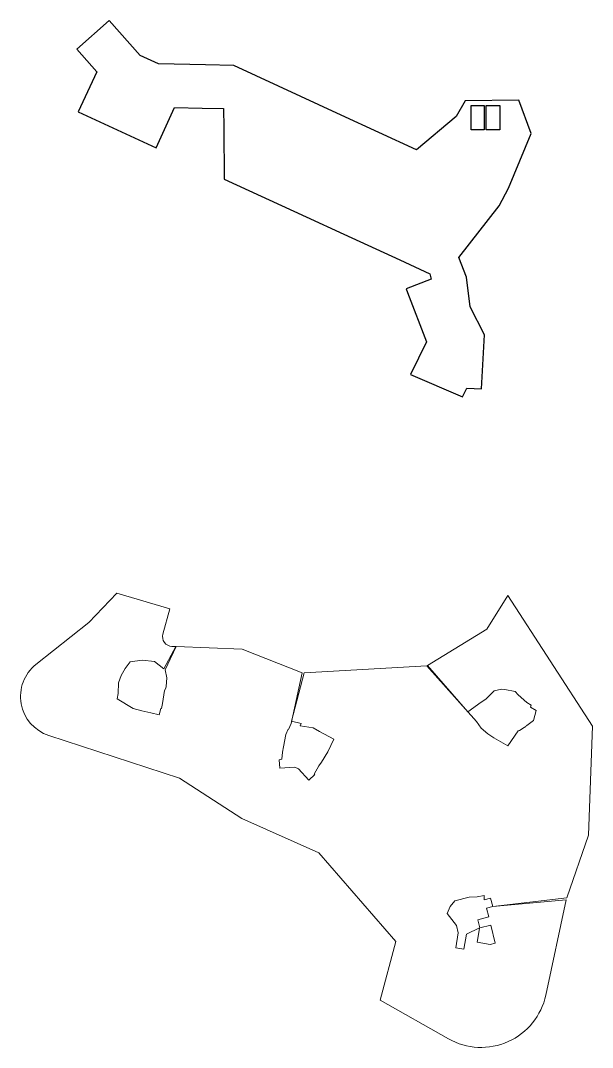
# Model space of a CAD drawing. Header units: metres. Extents: x 0 to 2611, y 0 to 3637.
# Drawn here: x 2044.7 to 2219.4, y 2932.9 to 3246.3 of the extents above; entities that cross this region are included whole.
import ezdxf

# ---------------------------------------------------------------- set-up
doc = ezdxf.new("R2010")
doc.units = ezdxf.units.M
doc.header["$LTSCALE"] = 0.1
doc.linetypes.add('CONTINULUS', pattern=[0])
doc.layers.add('BLK_1_FLR_-2_BLT_UP_AREA_DEDUCT', color=14, linetype='Continuous', lineweight=9)
doc.layers.add('DA parking', color=7, linetype='Continuous')
doc.layers.add('SPECIAL_PARKING', color=3, linetype='Continuous')

msp = doc.modelspace()

# ---------------------------------------------------------------- linework, layer by layer
at = {"layer": 'BLK_1_FLR_-2_BLT_UP_AREA_DEDUCT', "color": 14, "linetype": 'Continuous', "elevation": 0}
msp.add_lwpolyline([(2074.072, 3071.484), (2090.249, 3066.713), (2088.156, 3059.038, 0.4828724), (2090.937, 3055.25), (2092.104, 3055.206), (2088.437, 3048.463), (2085.607, 3050.655), (2081.882, 3051.076), (2078.165, 3050.516), (2076.692, 3048.496), (2075.385, 3046.377), (2074.642, 3044.134), (2074.545, 3040.901), (2074.19, 3039.31), (2079.066, 3036.329), (2079.066, 3036.329), (2081.731, 3035.566), (2081.731, 3035.566), (2084.442, 3034.975), (2084.442, 3034.975), (2087.078, 3034.388), (2087.513, 3036.34), (2087.708, 3036.297), (2088.063, 3037.888), (2088.668, 3041.816), (2089.095, 3042.515), (2089.158, 3043.013), (2089.344, 3045.676), (2088.869, 3048.122), (2092.241, 3055.201), (2112.331, 3054.444), (2130.736, 3047.183), (2127.329, 3031.739), (2126.571, 3029.887), (2126.385, 3029.963), (2125.741, 3028.392), (2124.955, 3024.637), (2124.724, 3023.02), (2124.54, 3020.859), (2123.708, 3020.616), (2123.84, 3018.119), (2128.434, 3018.362), (2128.434, 3018.362), (2129.599, 3017.885), (2129.599, 3017.885), (2132.701, 3014.488), (2134.547, 3016.173), (2134.412, 3016.321), (2135.747, 3018.787), (2136.627, 3019.914), (2138.556, 3023.139), (2140.367, 3026.952), (2135.954, 3029.344), (2134.082, 3030.426), (2130.052, 3030.997), (2130.436, 3031.721), (2127.485, 3032.429), (2131.321, 3047.216), (2168.781, 3049.365), (2183.905, 3032.362), (2185.381, 3030.343), (2187.39, 3028.551), (2189.286, 3027.378), (2192.108, 3025.784), (2193.516, 3024.961), (2196.698, 3029.486), (2197.099, 3029.611), (2198.462, 3030.496), (2198.961, 3030.778), (2199.094, 3031.037), (2199.346, 3031.121), (2201.378, 3032.615), (2202.128, 3035.739), (2200.401, 3036.748), (2200.644, 3037.287), (2199.341, 3038.115), (2196.687, 3040.469), (2195.705, 3041.536), (2192.625, 3042.157), (2191.627, 3042.183), (2189.335, 3041.657), (2186.79, 3039.134), (2185.362, 3038.281), (2181.257, 3035.339), (2168.94, 3049.462), (2187.087, 3060.524), (2193.547, 3070.764), (2219.365, 3030.957), (2218.111, 2997.698), (2211.497, 2978.54), (2188.925, 2975.851), (2188.262, 2978.468), (2186.323, 2977.977), (2186.274, 2979.295), (2184.168, 2978.849), (2181.699, 2978.736), (2177.293, 2977.61), (2175.913, 2975.936), (2174.99, 2973.723), (2177.806, 2970.085), (2178.378, 2967.826), (2177.632, 2963.287), (2180.095, 2962.882), (2180.841, 2967.421), (2184.908, 2969.392), (2184.83, 2969.166), (2184.145, 2964.993), (2188.094, 2964.345), (2189.674, 2964.745), (2188.281, 2970.246), (2184.983, 2969.411), (2184.37, 2971.835), (2187.742, 2972.689), (2186.986, 2975.36), (2188.89, 2975.842), (2211.339, 2977.952), (2205.108, 2948.847, -0.5069496), (2175.374, 2935.513), (2154.569, 2947.339), (2159.285, 2965.212), (2135.806, 2992.261), (2112.251, 3002.749), (2093.233, 3015.044), (2053.305, 3028.092, -0.5974208), (2049.409, 3049.759), (2065.561, 3062.599), (2069.817, 3067.041)], format="xyb", close=True, dxfattribs=at)
at = {"layer": 'DA parking', "color": 7, "linetype": 'CONTINULUS', "ltscale": 0.05}
for points in [[(2182.366, 3220.381), (2186.261, 3220.381), (2186.261, 3212.864), (2182.366, 3212.864)], [(2186.866, 3220.381), (2191.093, 3220.381), (2191.093, 3212.864), (2186.866, 3212.864)]]:
    msp.add_lwpolyline(points, close=True, dxfattribs=at)
at = {"layer": 'SPECIAL_PARKING', "color": 3, "ltscale": 0.05}
msp.add_lwpolyline([(2200.616, 3211.738), (2196.833, 3222.005), (2196.833, 3222.005), (2180.512, 3221.762), (2177.739, 3216.994), (2165.629, 3206.845), (2142.663, 3217.418), (2123.484, 3226.248), (2109.825, 3232.536), (2101.144, 3232.714), (2086.856, 3233.008), (2081.23, 3235.598), (2071.716, 3246.261), (2061.874, 3237.48), (2067.964, 3230.654), (2062.323, 3218.4), (2086.085, 3207.462), (2091.726, 3219.715), (2100.134, 3219.542), (2106.695, 3219.407), (2106.757, 3213.49), (2106.918, 3197.871), (2131.875, 3186.381), (2143.423, 3181.065), (2160.506, 3173.2), (2169.649, 3168.991), (2170.133, 3167.311), (2162.425, 3164.34), (2162.839, 3163.267), (2168.63, 3148.255), (2163.772, 3138.288), (2179.72, 3131.43), (2181.002, 3134.061), (2185.517, 3133.868), (2186.411, 3150.389), (2182.022, 3158.869), (2180.863, 3167.933), (2178.541, 3173.961), (2190.881, 3189.668), (2193.729, 3195.087)], close=True, dxfattribs=at)

doc.saveas('drawing.dxf')
